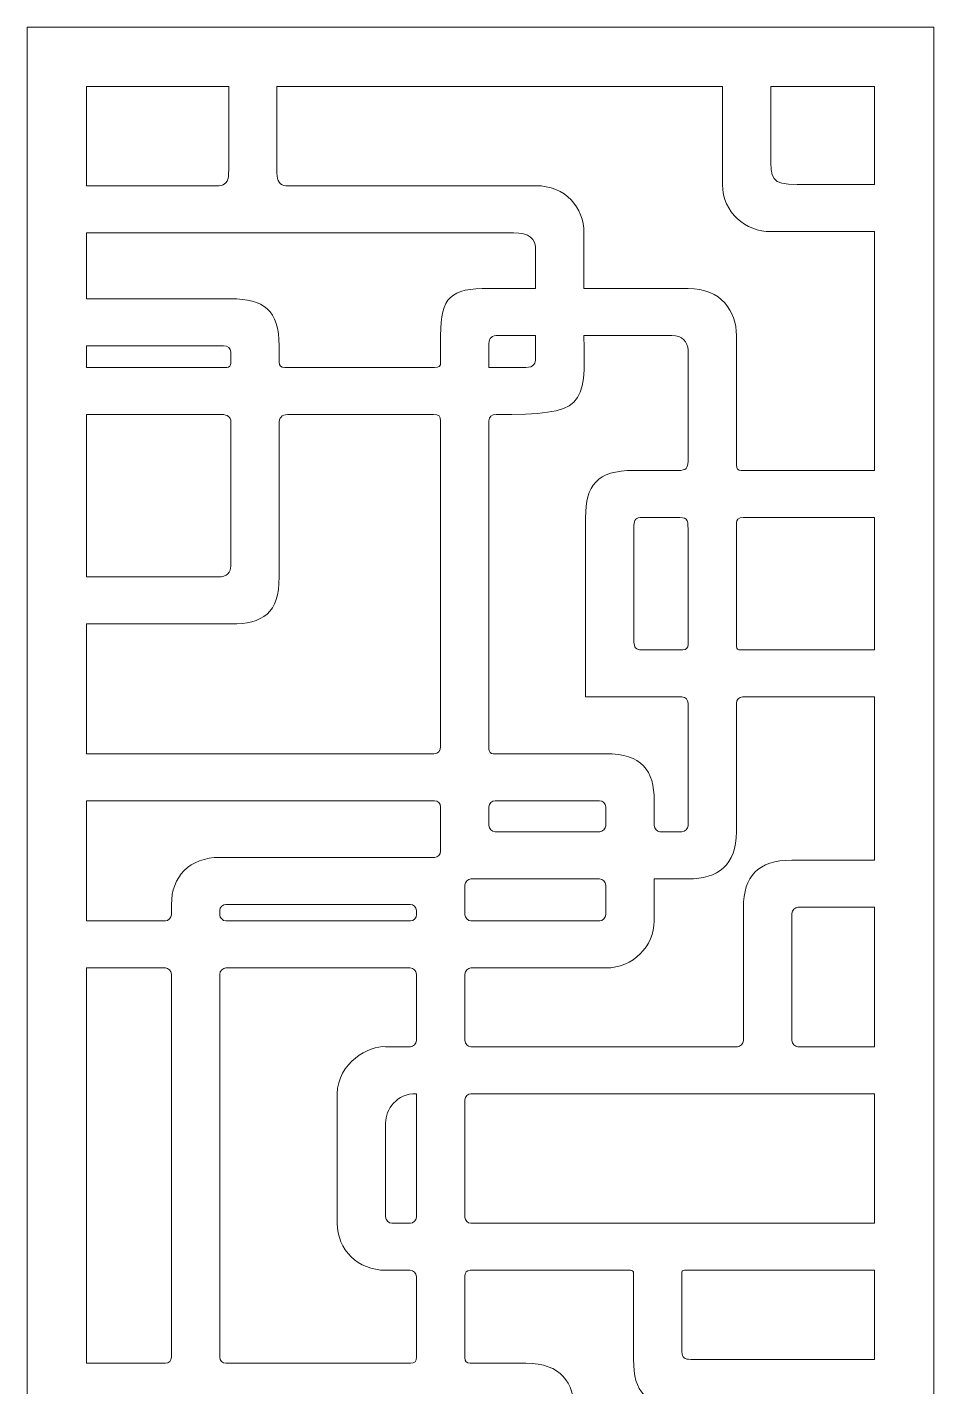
# Model space of a CAD drawing. Header units: centimetres. Extents: x -9.6 to 9.5, y -13.1 to 12.3.
# Drawn here: x -9.55 to -0.71, y -0.93 to 12.33 of the extents above; entities that cross this region are included whole.
import ezdxf

# ---------------------------------------------------------------- set-up
doc = ezdxf.new("R2010")
doc.units = ezdxf.units.CM
doc.header["$MEASUREMENT"] = 0
doc.layers.add('layer 1', color=7, linetype='Continuous')

msp = doc.modelspace()

# ---------------------------------------------------------------- linework, layer by layer
at = {"layer": 'layer 1', "color": 177, "lineweight": 20}
for points, knots in [([(-9.55291, 12.33479), (-9.55291, 12.33479), (-0.70941, 12.33479), (-0.70941, 12.33479), (-0.70941, 12.33479), (-0.70941, 12.33479), (-0.70941, -13.14289), (-0.70941, -13.14289), (-0.70941, -13.14289), (-0.70941, -13.14289), (-9.55291, -13.14289), (-9.55291, -13.14289), (-9.55291, -13.14289), (-9.55291, -13.14289), (-9.55291, 12.33479), (-9.55291, 12.33479)], [0, 0, 0, 0, 0.2, 0.2, 0.2, 0.2, 0.4, 0.4, 0.4, 0.4, 0.6, 0.6, 0.6, 0.6, 1, 1, 1, 1]), ([(-8.97387, 10.78799), (-8.58936, 10.78727), (-7.99458, 10.78461), (-7.67938, 10.78815), (-7.67938, 10.78815), (-7.62549, 10.78876), (-7.58861, 10.82922), (-7.58789, 10.90179), (-7.58789, 10.90179), (-7.58537, 11.15673), (-7.58669, 11.47196), (-7.58746, 11.75575), (-7.58746, 11.75575), (-7.58746, 11.75575), (-8.97387, 11.75575), (-8.97387, 11.75575), (-8.97387, 11.75575), (-8.97387, 11.75575), (-8.97387, 10.78799), (-8.97387, 10.78799)], [0, 0, 0, 0, 0.16666667, 0.16666667, 0.16666667, 0.16666667, 0.33333333, 0.33333333, 0.33333333, 0.33333333, 0.5, 0.5, 0.5, 0.5, 0.66666667, 0.66666667, 0.66666667, 0.66666667, 1, 1, 1, 1]), ([(-7.11645, 11.75575), (-7.11645, 11.75575), (-7.11645, 10.91053), (-7.11645, 10.91053), (-7.11645, 10.91053), (-7.11645, 10.83622), (-7.0848, 10.78815), (-7.0286, 10.78815), (-7.0286, 10.78815), (-6.21677, 10.78815), (-5.40494, 10.78815), (-4.59311, 10.78815), (-4.59311, 10.78815), (-4.30159, 10.78787), (-4.12167, 10.57527), (-4.12167, 10.32927), (-4.12167, 10.32927), (-4.12167, 10.14822), (-4.12167, 9.96718), (-4.12167, 9.78613), (-4.12167, 9.78613), (-3.78336, 9.78613), (-3.44505, 9.78613), (-3.10674, 9.78613), (-3.10674, 9.78613), (-2.77958, 9.78613), (-2.6353, 9.56224), (-2.6353, 9.32724), (-2.6353, 9.32724), (-2.6353, 8.90555), (-2.6353, 8.48385), (-2.6353, 8.06216), (-2.6353, 8.06216), (-2.6353, 8.02636), (-2.61731, 8.01073), (-2.58823, 8.01073), (-2.58823, 8.01073), (-2.58823, 8.01073), (-1.28845, 8.01073), (-1.28845, 8.01073), (-1.28845, 8.01073), (-1.28845, 8.01073), (-1.28845, 10.34042), (-1.28845, 10.34042), (-1.28845, 10.34042), (-1.28845, 10.34042), (-2.29858, 10.34042), (-2.29858, 10.34042), (-2.29858, 10.34042), (-2.54484, 10.34042), (-2.77002, 10.52498), (-2.77002, 10.79931), (-2.77002, 10.79931), (-2.77002, 10.79931), (-2.77002, 11.75575), (-2.77002, 11.75575), (-2.77002, 11.75575), (-2.77002, 11.75575), (-7.11645, 11.75575), (-7.11645, 11.75575)], [0, 0, 0, 0, 0.0625, 0.0625, 0.0625, 0.0625, 0.125, 0.125, 0.125, 0.125, 0.1875, 0.1875, 0.1875, 0.1875, 0.25, 0.25, 0.25, 0.25, 0.3125, 0.3125, 0.3125, 0.3125, 0.375, 0.375, 0.375, 0.375, 0.4375, 0.4375, 0.4375, 0.4375, 0.5, 0.5, 0.5, 0.5, 0.5625, 0.5625, 0.5625, 0.5625, 0.625, 0.625, 0.625, 0.625, 0.6875, 0.6875, 0.6875, 0.6875, 0.75, 0.75, 0.75, 0.75, 0.8125, 0.8125, 0.8125, 0.8125, 0.875, 0.875, 0.875, 0.875, 1, 1, 1, 1]), ([(-2.04207, 10.79931), (-2.04207, 10.79931), (-1.28845, 10.79931), (-1.28845, 10.79931), (-1.28845, 10.79931), (-1.28845, 10.79931), (-1.28845, 11.75575), (-1.28845, 11.75575), (-1.28845, 11.75575), (-1.28845, 11.75575), (-2.29858, 11.75575), (-2.29858, 11.75575), (-2.29858, 11.75575), (-2.29858, 11.75575), (-2.29858, 11.08974), (-2.29858, 11.08974), (-2.29858, 11.08974), (-2.29858, 10.85828), (-2.30182, 10.79931), (-2.04207, 10.79931)], [0, 0, 0, 0, 0.16666667, 0.16666667, 0.16666667, 0.16666667, 0.33333333, 0.33333333, 0.33333333, 0.33333333, 0.5, 0.5, 0.5, 0.5, 0.66666667, 0.66666667, 0.66666667, 0.66666667, 1, 1, 1, 1]), ([(-8.97387, 9.68473), (-8.97387, 9.68473), (-7.56645, 9.68473), (-7.56645, 9.68473), (-7.56645, 9.68473), (-7.24906, 9.68473), (-7.09501, 9.5757), (-7.09501, 9.22585), (-7.09501, 9.22585), (-7.09501, 9.17318), (-7.09501, 9.12051), (-7.09501, 9.06784), (-7.09501, 9.06784), (-7.09501, 9.0296), (-7.07914, 9.01517), (-7.03989, 9.01517), (-7.03989, 9.01517), (-6.55299, 9.01517), (-6.0661, 9.01517), (-5.5792, 9.01517), (-5.5792, 9.01517), (-5.53448, 9.01517), (-5.51982, 9.02728), (-5.51982, 9.06637), (-5.51982, 9.06637), (-5.51982, 9.15333), (-5.51982, 9.24029), (-5.51982, 9.32724), (-5.51982, 9.32724), (-5.51982, 9.70703), (-5.42079, 9.78613), (-5.04838, 9.78613), (-5.04838, 9.78613), (-4.89663, 9.78613), (-4.74487, 9.78613), (-4.59311, 9.78613), (-4.59311, 9.78613), (-4.59311, 9.9106), (-4.59311, 10.03507), (-4.59311, 10.15954), (-4.59311, 10.15954), (-4.59311, 10.27123), (-4.65507, 10.32927), (-4.80996, 10.32927), (-4.80996, 10.32927), (-4.80996, 10.32927), (-8.97387, 10.32927), (-8.97387, 10.32927), (-8.97387, 10.32927), (-8.97387, 10.32927), (-8.97387, 9.68473), (-8.97387, 9.68473)], [0, 0, 0, 0, 0.07142857, 0.07142857, 0.07142857, 0.07142857, 0.14285714, 0.14285714, 0.14285714, 0.14285714, 0.21428571, 0.21428571, 0.21428571, 0.21428571, 0.28571429, 0.28571429, 0.28571429, 0.28571429, 0.35714286, 0.35714286, 0.35714286, 0.35714286, 0.42857143, 0.42857143, 0.42857143, 0.42857143, 0.5, 0.5, 0.5, 0.5, 0.57142857, 0.57142857, 0.57142857, 0.57142857, 0.64285714, 0.64285714, 0.64285714, 0.64285714, 0.71428571, 0.71428571, 0.71428571, 0.71428571, 0.78571429, 0.78571429, 0.78571429, 0.78571429, 0.85714286, 0.85714286, 0.85714286, 0.85714286, 1, 1, 1, 1]), ([(-3.10674, 4.54521), (-3.10674, 4.9441), (-3.10674, 5.34298), (-3.10674, 5.74186), (-3.10674, 5.74186), (-3.10674, 5.77203), (-3.12872, 5.80176), (-3.16635, 5.80176), (-3.16635, 5.80176), (-3.32234, 5.80176), (-3.47833, 5.80176), (-3.63433, 5.80176), (-3.63433, 5.80176), (-3.79147, 5.80176), (-3.94862, 5.80176), (-4.10577, 5.80176), (-4.10577, 5.80176), (-4.10577, 5.95472), (-4.10577, 6.10768), (-4.10577, 6.26064), (-4.10577, 6.26064), (-4.10577, 6.69104), (-4.10577, 7.12145), (-4.10577, 7.55185), (-4.10577, 7.55185), (-4.10577, 7.86274), (-4.00095, 8.01073), (-3.63433, 8.01073), (-3.63433, 8.01073), (-3.49006, 8.01073), (-3.3458, 8.01073), (-3.20154, 8.01073), (-3.20154, 8.01073), (-3.12719, 8.01073), (-3.10674, 8.03401), (-3.10674, 8.09914), (-3.10674, 8.09914), (-3.10674, 8.46051), (-3.10674, 8.82188), (-3.10674, 9.18325), (-3.10674, 9.18325), (-3.10674, 9.2642), (-3.16454, 9.32724), (-3.26532, 9.32724), (-3.26532, 9.32724), (-3.55077, 9.32724), (-3.83622, 9.32724), (-4.12167, 9.32724), (-4.12167, 9.32724), (-4.10592, 8.62031), (-4.11337, 8.55902), (-4.97743, 8.55639), (-4.97743, 8.55639), (-5.02447, 8.55625), (-5.04838, 8.53336), (-5.04838, 8.49416), (-5.04838, 8.49416), (-5.04838, 7.42589), (-5.04838, 6.35763), (-5.04838, 5.28936), (-5.04838, 5.28936), (-5.04838, 5.26393), (-5.0285, 5.24777), (-5.00631, 5.24777), (-5.00631, 5.24777), (-4.64045, 5.24777), (-4.27458, 5.24777), (-3.90871, 5.24777), (-3.90871, 5.24777), (-3.55653, 5.24777), (-3.43728, 5.08389), (-3.43728, 4.78889), (-3.43728, 4.78889), (-3.43728, 4.70826), (-3.43728, 4.62764), (-3.43728, 4.54702), (-3.43728, 4.54702), (-3.43728, 4.5152), (-3.40744, 4.48536), (-3.38047, 4.48536), (-3.38047, 4.48536), (-3.30918, 4.48536), (-3.2379, 4.48536), (-3.16662, 4.48536), (-3.16662, 4.48536), (-3.13657, 4.48536), (-3.10674, 4.5152), (-3.10674, 4.54521)], [0, 0, 0, 0, 0.04347826, 0.04347826, 0.04347826, 0.04347826, 0.08695652, 0.08695652, 0.08695652, 0.08695652, 0.13043478, 0.13043478, 0.13043478, 0.13043478, 0.17391304, 0.17391304, 0.17391304, 0.17391304, 0.2173913, 0.2173913, 0.2173913, 0.2173913, 0.26086957, 0.26086957, 0.26086957, 0.26086957, 0.30434783, 0.30434783, 0.30434783, 0.30434783, 0.34782609, 0.34782609, 0.34782609, 0.34782609, 0.39130435, 0.39130435, 0.39130435, 0.39130435, 0.43478261, 0.43478261, 0.43478261, 0.43478261, 0.47826087, 0.47826087, 0.47826087, 0.47826087, 0.52173913, 0.52173913, 0.52173913, 0.52173913, 0.56521739, 0.56521739, 0.56521739, 0.56521739, 0.60869565, 0.60869565, 0.60869565, 0.60869565, 0.65217391, 0.65217391, 0.65217391, 0.65217391, 0.69565217, 0.69565217, 0.69565217, 0.69565217, 0.73913043, 0.73913043, 0.73913043, 0.73913043, 0.7826087, 0.7826087, 0.7826087, 0.7826087, 0.82608696, 0.82608696, 0.82608696, 0.82608696, 0.86956522, 0.86956522, 0.86956522, 0.86956522, 0.91304348, 0.91304348, 0.91304348, 0.91304348, 1, 1, 1, 1]), ([(-5.04838, 9.01517), (-4.92864, 9.01517), (-4.80889, 9.01517), (-4.68914, 9.01517), (-4.68914, 9.01517), (-4.60986, 9.01517), (-4.59311, 9.06097), (-4.59311, 9.1005), (-4.59311, 9.1005), (-4.59311, 9.17608), (-4.59311, 9.25166), (-4.59311, 9.32724), (-4.59311, 9.32724), (-4.71404, 9.32724), (-4.83497, 9.32724), (-4.95591, 9.32724), (-4.95591, 9.32724), (-5.02184, 9.32724), (-5.04838, 9.30223), (-5.04838, 9.24923), (-5.04838, 9.24923), (-5.04838, 9.17121), (-5.04838, 9.09319), (-5.04838, 9.01517)], [0, 0, 0, 0, 0.14285714, 0.14285714, 0.14285714, 0.14285714, 0.28571429, 0.28571429, 0.28571429, 0.28571429, 0.42857143, 0.42857143, 0.42857143, 0.42857143, 0.57142857, 0.57142857, 0.57142857, 0.57142857, 0.71428571, 0.71428571, 0.71428571, 0.71428571, 1, 1, 1, 1]), ([(-8.97387, 9.01517), (-8.97387, 9.01517), (-7.60462, 9.01517), (-7.60462, 9.01517), (-7.60462, 9.01517), (-7.58292, 9.01517), (-7.56645, 9.03168), (-7.56645, 9.05776), (-7.56645, 9.05776), (-7.56645, 9.09404), (-7.56645, 9.13032), (-7.56645, 9.1666), (-7.56645, 9.1666), (-7.56645, 9.20345), (-7.59468, 9.22585), (-7.63945, 9.22585), (-7.63945, 9.22585), (-7.63945, 9.22585), (-8.97387, 9.22585), (-8.97387, 9.22585), (-8.97387, 9.22585), (-8.97387, 9.22585), (-8.97387, 9.01517), (-8.97387, 9.01517)], [0, 0, 0, 0, 0.14285714, 0.14285714, 0.14285714, 0.14285714, 0.28571429, 0.28571429, 0.28571429, 0.28571429, 0.42857143, 0.42857143, 0.42857143, 0.42857143, 0.57142857, 0.57142857, 0.57142857, 0.57142857, 0.71428571, 0.71428571, 0.71428571, 0.71428571, 1, 1, 1, 1]), ([(-8.97387, 5.24777), (-8.97387, 5.24777), (-5.58634, 5.24777), (-5.58634, 5.24777), (-5.58634, 5.24777), (-5.54292, 5.24777), (-5.51982, 5.27364), (-5.51982, 5.31783), (-5.51982, 5.31783), (-5.51982, 6.37676), (-5.51982, 7.4357), (-5.51982, 8.49463), (-5.51982, 8.49463), (-5.51982, 8.53983), (-5.53922, 8.55629), (-5.58989, 8.55629), (-5.58989, 8.55629), (-6.06476, 8.55629), (-6.53963, 8.55629), (-7.0145, 8.55629), (-7.0145, 8.55629), (-7.07104, 8.55629), (-7.09501, 8.52078), (-7.09501, 8.46965), (-7.09501, 8.46965), (-7.09501, 7.97043), (-7.09501, 7.47121), (-7.09501, 6.97199), (-7.09501, 6.97199), (-7.09501, 6.61786), (-7.25343, 6.51311), (-7.56645, 6.51311), (-7.56645, 6.51311), (-7.56645, 6.51311), (-8.97387, 6.51311), (-8.97387, 6.51311), (-8.97387, 6.51311), (-8.97387, 6.51311), (-8.97387, 5.24777), (-8.97387, 5.24777)], [0, 0, 0, 0, 0.09090909, 0.09090909, 0.09090909, 0.09090909, 0.18181818, 0.18181818, 0.18181818, 0.18181818, 0.27272727, 0.27272727, 0.27272727, 0.27272727, 0.36363636, 0.36363636, 0.36363636, 0.36363636, 0.45454545, 0.45454545, 0.45454545, 0.45454545, 0.54545455, 0.54545455, 0.54545455, 0.54545455, 0.63636364, 0.63636364, 0.63636364, 0.63636364, 0.72727273, 0.72727273, 0.72727273, 0.72727273, 0.81818182, 0.81818182, 0.81818182, 0.81818182, 1, 1, 1, 1]), ([(-8.97387, 6.97199), (-8.97387, 6.97199), (-7.6904, 6.97199), (-7.6904, 6.97199), (-7.6904, 6.97199), (-7.60205, 6.97199), (-7.56645, 7.01912), (-7.56645, 7.07845), (-7.56645, 7.07845), (-7.56645, 7.54763), (-7.56645, 8.01682), (-7.56645, 8.486), (-7.56645, 8.486), (-7.56645, 8.53107), (-7.597, 8.55629), (-7.65671, 8.55629), (-7.65671, 8.55629), (-7.65671, 8.55629), (-8.97387, 8.55629), (-8.97387, 8.55629), (-8.97387, 8.55629), (-8.97387, 8.55629), (-8.97387, 6.97199), (-8.97387, 6.97199)], [0, 0, 0, 0, 0.14285714, 0.14285714, 0.14285714, 0.14285714, 0.28571429, 0.28571429, 0.28571429, 0.28571429, 0.42857143, 0.42857143, 0.42857143, 0.42857143, 0.57142857, 0.57142857, 0.57142857, 0.57142857, 0.71428571, 0.71428571, 0.71428571, 0.71428571, 1, 1, 1, 1]), ([(-3.56013, 6.26064), (-3.42553, 6.26064), (-3.29093, 6.26064), (-3.15633, 6.26064), (-3.15633, 6.26064), (-3.1265, 6.26064), (-3.10674, 6.27892), (-3.10674, 6.31246), (-3.10674, 6.31246), (-3.10674, 6.68726), (-3.10674, 7.06206), (-3.10674, 7.43685), (-3.10674, 7.43685), (-3.10674, 7.54368), (-3.11932, 7.55221), (-3.22215, 7.55185), (-3.22215, 7.55185), (-3.33163, 7.55146), (-3.44112, 7.5518), (-3.5506, 7.5518), (-3.5506, 7.5518), (-3.6169, 7.5518), (-3.63433, 7.5298), (-3.63433, 7.47552), (-3.63433, 7.47552), (-3.63433, 7.09587), (-3.63433, 6.71622), (-3.63433, 6.33657), (-3.63433, 6.33657), (-3.63433, 6.28441), (-3.61453, 6.26064), (-3.56013, 6.26064)], [0, 0, 0, 0, 0.11111111, 0.11111111, 0.11111111, 0.11111111, 0.22222222, 0.22222222, 0.22222222, 0.22222222, 0.33333333, 0.33333333, 0.33333333, 0.33333333, 0.44444444, 0.44444444, 0.44444444, 0.44444444, 0.55555556, 0.55555556, 0.55555556, 0.55555556, 0.66666667, 0.66666667, 0.66666667, 0.66666667, 0.77777778, 0.77777778, 0.77777778, 0.77777778, 1, 1, 1, 1]), ([(-1.28845, 7.55185), (-1.28845, 7.55185), (-2.56858, 7.55185), (-2.56858, 7.55185), (-2.56858, 7.55185), (-2.61744, 7.55185), (-2.6353, 7.52761), (-2.6353, 7.50141), (-2.6353, 7.50141), (-2.6353, 7.0982), (-2.6353, 6.69498), (-2.6353, 6.29177), (-2.6353, 6.29177), (-2.6353, 6.26914), (-2.61563, 6.26064), (-2.59975, 6.26064), (-2.59975, 6.26064), (-2.59975, 6.26064), (-1.28845, 6.26064), (-1.28845, 6.26064), (-1.28845, 6.26064), (-1.28845, 6.26064), (-1.28845, 7.55185), (-1.28845, 7.55185)], [0, 0, 0, 0, 0.14285714, 0.14285714, 0.14285714, 0.14285714, 0.28571429, 0.28571429, 0.28571429, 0.28571429, 0.42857143, 0.42857143, 0.42857143, 0.42857143, 0.57142857, 0.57142857, 0.57142857, 0.57142857, 0.71428571, 0.71428571, 0.71428571, 0.71428571, 1, 1, 1, 1]), ([(-1.28845, 5.80176), (-1.28845, 5.80176), (-2.57554, 5.80176), (-2.57554, 5.80176), (-2.57554, 5.80176), (-2.60547, 5.80176), (-2.6353, 5.77192), (-2.6353, 5.74222), (-2.6353, 5.74222), (-2.6353, 5.32327), (-2.6353, 4.90432), (-2.6353, 4.48536), (-2.6353, 4.48536), (-2.6353, 4.16011), (-2.81388, 4.02648), (-3.10674, 4.02648), (-3.10674, 4.02648), (-3.21692, 4.02648), (-3.3271, 4.02648), (-3.43728, 4.02648), (-3.43728, 4.02648), (-3.43728, 3.88986), (-3.43728, 3.75323), (-3.43728, 3.61661), (-3.43728, 3.61661), (-3.43728, 3.36933), (-3.64199, 3.15773), (-3.90871, 3.15773), (-3.90871, 3.15773), (-4.3473, 3.15773), (-4.78589, 3.15773), (-5.22447, 3.15773), (-5.22447, 3.15773), (-5.25413, 3.15773), (-5.28397, 3.1279), (-5.28397, 3.09773), (-5.28397, 3.09773), (-5.28397, 2.882), (-5.28397, 2.66627), (-5.28397, 2.45055), (-5.28397, 2.45055), (-5.28397, 2.41954), (-5.25413, 2.3897), (-5.22554, 2.3897), (-5.22554, 2.3897), (-4.35888, 2.3897), (-3.49223, 2.3897), (-2.62557, 2.3897), (-2.62557, 2.3897), (-2.59563, 2.3897), (-2.5658, 2.41954), (-2.5658, 2.44847), (-2.5658, 2.44847), (-2.5658, 2.88222), (-2.5658, 3.31597), (-2.5658, 3.74973), (-2.5658, 3.74973), (-2.5658, 4.0489), (-2.42772, 4.20861), (-2.09436, 4.20861), (-2.09436, 4.20861), (-2.09436, 4.20861), (-1.28845, 4.20861), (-1.28845, 4.20861), (-1.28845, 4.20861), (-1.28845, 4.20861), (-1.28845, 5.80176), (-1.28845, 5.80176)], [0, 0, 0, 0, 0.05555556, 0.05555556, 0.05555556, 0.05555556, 0.11111111, 0.11111111, 0.11111111, 0.11111111, 0.16666667, 0.16666667, 0.16666667, 0.16666667, 0.22222222, 0.22222222, 0.22222222, 0.22222222, 0.27777778, 0.27777778, 0.27777778, 0.27777778, 0.33333333, 0.33333333, 0.33333333, 0.33333333, 0.38888889, 0.38888889, 0.38888889, 0.38888889, 0.44444444, 0.44444444, 0.44444444, 0.44444444, 0.5, 0.5, 0.5, 0.5, 0.55555556, 0.55555556, 0.55555556, 0.55555556, 0.61111111, 0.61111111, 0.61111111, 0.61111111, 0.66666667, 0.66666667, 0.66666667, 0.66666667, 0.72222222, 0.72222222, 0.72222222, 0.72222222, 0.77777778, 0.77777778, 0.77777778, 0.77777778, 0.83333333, 0.83333333, 0.83333333, 0.83333333, 0.88888889, 0.88888889, 0.88888889, 0.88888889, 1, 1, 1, 1]), ([(-8.97387, 3.61629), (-8.73234, 3.61587), (-8.37496, 3.6153), (-8.20536, 3.61642), (-8.20536, 3.61642), (-8.17548, 3.61661), (-8.14564, 3.64645), (-8.14564, 3.67703), (-8.14564, 3.67703), (-8.14564, 3.7106), (-8.14564, 3.74417), (-8.14564, 3.77774), (-8.14564, 3.77774), (-8.14564, 4.04505), (-7.97002, 4.23662), (-7.67421, 4.23662), (-7.67421, 4.23662), (-7.03461, 4.23662), (-6.39501, 4.23662), (-5.75541, 4.23662), (-5.75541, 4.23662), (-5.69667, 4.23662), (-5.63794, 4.23662), (-5.5792, 4.23662), (-5.5792, 4.23662), (-5.54966, 4.23662), (-5.51982, 4.26645), (-5.51982, 4.29651), (-5.51982, 4.29651), (-5.51982, 4.35946), (-5.51982, 4.42241), (-5.51982, 4.48536), (-5.51982, 4.48536), (-5.51982, 4.56659), (-5.51982, 4.64782), (-5.51982, 4.72905), (-5.51982, 4.72905), (-5.51982, 4.75905), (-5.54966, 4.78889), (-5.57927, 4.78889), (-5.57927, 4.78889), (-5.57927, 4.78889), (-8.97387, 4.78889), (-8.97387, 4.78889), (-8.97387, 4.78889), (-8.97387, 4.78889), (-8.97387, 3.61629), (-8.97387, 3.61629)], [0, 0, 0, 0, 0.07692308, 0.07692308, 0.07692308, 0.07692308, 0.15384615, 0.15384615, 0.15384615, 0.15384615, 0.23076923, 0.23076923, 0.23076923, 0.23076923, 0.30769231, 0.30769231, 0.30769231, 0.30769231, 0.38461538, 0.38461538, 0.38461538, 0.38461538, 0.46153846, 0.46153846, 0.46153846, 0.46153846, 0.53846154, 0.53846154, 0.53846154, 0.53846154, 0.61538462, 0.61538462, 0.61538462, 0.61538462, 0.69230769, 0.69230769, 0.69230769, 0.69230769, 0.76923077, 0.76923077, 0.76923077, 0.76923077, 0.84615385, 0.84615385, 0.84615385, 0.84615385, 1, 1, 1, 1]), ([(-4.98931, 4.48536), (-4.64895, 4.48536), (-4.30859, 4.48536), (-3.96822, 4.48536), (-3.96822, 4.48536), (-3.93855, 4.48536), (-3.90871, 4.5152), (-3.90871, 4.54465), (-3.90871, 4.54465), (-3.90871, 4.60571), (-3.90871, 4.66677), (-3.90871, 4.72783), (-3.90871, 4.72783), (-3.90871, 4.75905), (-3.93855, 4.78889), (-3.97104, 4.78889), (-3.97104, 4.78889), (-4.31052, 4.78889), (-4.64999, 4.78889), (-4.98947, 4.78889), (-4.98947, 4.78889), (-5.01855, 4.78889), (-5.04838, 4.75905), (-5.04838, 4.7296), (-5.04838, 4.7296), (-5.04838, 4.66854), (-5.04838, 4.60748), (-5.04838, 4.54642), (-5.04838, 4.54642), (-5.04838, 4.5152), (-5.01855, 4.48536), (-4.98931, 4.48536)], [0, 0, 0, 0, 0.11111111, 0.11111111, 0.11111111, 0.11111111, 0.22222222, 0.22222222, 0.22222222, 0.22222222, 0.33333333, 0.33333333, 0.33333333, 0.33333333, 0.44444444, 0.44444444, 0.44444444, 0.44444444, 0.55555556, 0.55555556, 0.55555556, 0.55555556, 0.66666667, 0.66666667, 0.66666667, 0.66666667, 0.77777778, 0.77777778, 0.77777778, 0.77777778, 1, 1, 1, 1]), ([(-3.96895, 4.02648), (-4.32876, 4.02648), (-4.68857, 4.02648), (-5.04838, 4.02648), (-5.04838, 4.02648), (-5.10728, 4.02648), (-5.16618, 4.02648), (-5.22507, 4.02648), (-5.22507, 4.02648), (-5.25413, 4.02648), (-5.28397, 3.99665), (-5.28397, 3.96818), (-5.28397, 3.96818), (-5.28397, 3.9047), (-5.28397, 3.84122), (-5.28397, 3.77774), (-5.28397, 3.77774), (-5.28397, 3.74417), (-5.28397, 3.7106), (-5.28397, 3.67703), (-5.28397, 3.67703), (-5.28397, 3.64645), (-5.25413, 3.61661), (-5.22444, 3.61661), (-5.22444, 3.61661), (-4.80581, 3.61661), (-4.38718, 3.61661), (-3.96854, 3.61661), (-3.96854, 3.61661), (-3.93855, 3.61661), (-3.90871, 3.64645), (-3.90871, 3.67745), (-3.90871, 3.67745), (-3.90871, 3.7738), (-3.90871, 3.87015), (-3.90871, 3.96649), (-3.90871, 3.96649), (-3.90871, 3.99665), (-3.93855, 4.02648), (-3.96895, 4.02648)], [0, 0, 0, 0, 0.09090909, 0.09090909, 0.09090909, 0.09090909, 0.18181818, 0.18181818, 0.18181818, 0.18181818, 0.27272727, 0.27272727, 0.27272727, 0.27272727, 0.36363636, 0.36363636, 0.36363636, 0.36363636, 0.45454545, 0.45454545, 0.45454545, 0.45454545, 0.54545455, 0.54545455, 0.54545455, 0.54545455, 0.63636364, 0.63636364, 0.63636364, 0.63636364, 0.72727273, 0.72727273, 0.72727273, 0.72727273, 0.81818182, 0.81818182, 0.81818182, 0.81818182, 1, 1, 1, 1]), ([(-5.75541, 3.67655), (-5.75541, 3.69025), (-5.75541, 3.70395), (-5.75541, 3.71765), (-5.75541, 3.71765), (-5.75541, 3.7479), (-5.78524, 3.77774), (-5.81537, 3.77774), (-5.81537, 3.77774), (-6.41502, 3.77774), (-7.01468, 3.77774), (-7.61434, 3.77774), (-7.61434, 3.77774), (-7.64437, 3.77774), (-7.67421, 3.7479), (-7.67421, 3.71857), (-7.67421, 3.71857), (-7.67421, 3.70424), (-7.67421, 3.6899), (-7.67421, 3.67556), (-7.67421, 3.67556), (-7.67421, 3.64645), (-7.64437, 3.61661), (-7.61452, 3.61661), (-7.61452, 3.61661), (-7.0148, 3.61661), (-6.41508, 3.61661), (-5.81537, 3.61661), (-5.81537, 3.61661), (-5.78111, 3.61661), (-5.75541, 3.64692), (-5.75541, 3.67655)], [0, 0, 0, 0, 0.11111111, 0.11111111, 0.11111111, 0.11111111, 0.22222222, 0.22222222, 0.22222222, 0.22222222, 0.33333333, 0.33333333, 0.33333333, 0.33333333, 0.44444444, 0.44444444, 0.44444444, 0.44444444, 0.55555556, 0.55555556, 0.55555556, 0.55555556, 0.66666667, 0.66666667, 0.66666667, 0.66666667, 0.77777778, 0.77777778, 0.77777778, 0.77777778, 1, 1, 1, 1]), ([(-1.28845, 3.74973), (-1.28845, 3.74973), (-2.03475, 3.74973), (-2.03475, 3.74973), (-2.03475, 3.74973), (-2.06453, 3.74973), (-2.09436, 3.71989), (-2.09436, 3.68996), (-2.09436, 3.68996), (-2.09436, 3.27636), (-2.09436, 2.86275), (-2.09436, 2.44914), (-2.09436, 2.44914), (-2.09436, 2.41954), (-2.06453, 2.3897), (-2.03471, 2.3897), (-2.03471, 2.3897), (-2.03471, 2.3897), (-1.28845, 2.3897), (-1.28845, 2.3897), (-1.28845, 2.3897), (-1.28845, 2.3897), (-1.28845, 3.74973), (-1.28845, 3.74973)], [0, 0, 0, 0, 0.14285714, 0.14285714, 0.14285714, 0.14285714, 0.28571429, 0.28571429, 0.28571429, 0.28571429, 0.42857143, 0.42857143, 0.42857143, 0.42857143, 0.57142857, 0.57142857, 0.57142857, 0.57142857, 0.71428571, 0.71428571, 0.71428571, 0.71428571, 1, 1, 1, 1]), ([(-8.97387, -0.69893), (-8.97387, -0.69893), (-8.20507, -0.69893), (-8.20507, -0.69893), (-8.20507, -0.69893), (-8.17135, -0.69893), (-8.14564, -0.6691), (-8.14564, -0.6396), (-8.14564, -0.6396), (-8.14564, 0.6063), (-8.14564, 1.8522), (-8.14564, 3.09809), (-8.14564, 3.09809), (-8.14564, 3.1279), (-8.17548, 3.15773), (-8.20426, 3.15773), (-8.20426, 3.15773), (-8.20426, 3.15773), (-8.97387, 3.15773), (-8.97387, 3.15773), (-8.97387, 3.15773), (-8.97387, 3.15773), (-8.97387, -0.69893), (-8.97387, -0.69893)], [0, 0, 0, 0, 0.14285714, 0.14285714, 0.14285714, 0.14285714, 0.28571429, 0.28571429, 0.28571429, 0.28571429, 0.42857143, 0.42857143, 0.42857143, 0.42857143, 0.57142857, 0.57142857, 0.57142857, 0.57142857, 0.71428571, 0.71428571, 0.71428571, 0.71428571, 1, 1, 1, 1]), ([(-5.75541, -0.63941), (-5.75541, -0.37711), (-5.75541, -0.1148), (-5.75541, 0.14751), (-5.75541, 0.14751), (-5.75541, 0.17888), (-5.78524, 0.20872), (-5.81671, 0.20872), (-5.81671, 0.20872), (-5.89688, 0.20872), (-5.97705, 0.20872), (-6.05722, 0.20872), (-6.05722, 0.20872), (-6.32398, 0.20872), (-6.52866, 0.4077), (-6.52866, 0.6676), (-6.52866, 0.6676), (-6.52866, 1.08867), (-6.52866, 1.50975), (-6.52866, 1.93082), (-6.52866, 1.93082), (-6.52543, 2.23273), (-6.21543, 2.40266), (-6.05722, 2.3897), (-6.05722, 2.3897), (-5.97645, 2.3897), (-5.89568, 2.3897), (-5.81491, 2.3897), (-5.81491, 2.3897), (-5.78524, 2.3897), (-5.75541, 2.41954), (-5.75541, 2.4497), (-5.75541, 2.4497), (-5.75541, 2.66591), (-5.75541, 2.88212), (-5.75541, 3.09833), (-5.75541, 3.09833), (-5.75541, 3.12789), (-5.78524, 3.15773), (-5.81588, 3.15773), (-5.81588, 3.15773), (-6.41528, 3.15773), (-7.01468, 3.15773), (-7.61408, 3.15773), (-7.61408, 3.15773), (-7.64437, 3.15773), (-7.67421, 3.12789), (-7.67421, 3.09526), (-7.67421, 3.09526), (-7.67421, 1.85029), (-7.67421, 0.60532), (-7.67421, -0.63964), (-7.67421, -0.63964), (-7.67421, -0.6691), (-7.64896, -0.69893), (-7.61424, -0.69893), (-7.61424, -0.69893), (-7.01399, -0.69893), (-6.41374, -0.69893), (-5.81349, -0.69893), (-5.81349, -0.69893), (-5.77367, -0.69893), (-5.75541, -0.67747), (-5.75541, -0.63941)], [0, 0, 0, 0, 0.05882353, 0.05882353, 0.05882353, 0.05882353, 0.11764706, 0.11764706, 0.11764706, 0.11764706, 0.17647059, 0.17647059, 0.17647059, 0.17647059, 0.23529412, 0.23529412, 0.23529412, 0.23529412, 0.29411765, 0.29411765, 0.29411765, 0.29411765, 0.35294118, 0.35294118, 0.35294118, 0.35294118, 0.41176471, 0.41176471, 0.41176471, 0.41176471, 0.47058824, 0.47058824, 0.47058824, 0.47058824, 0.52941176, 0.52941176, 0.52941176, 0.52941176, 0.58823529, 0.58823529, 0.58823529, 0.58823529, 0.64705882, 0.64705882, 0.64705882, 0.64705882, 0.70588235, 0.70588235, 0.70588235, 0.70588235, 0.76470588, 0.76470588, 0.76470588, 0.76470588, 0.82352941, 0.82352941, 0.82352941, 0.82352941, 0.88235294, 0.88235294, 0.88235294, 0.88235294, 1, 1, 1, 1]), ([(-5.99665, 0.6676), (-5.93608, 0.6676), (-5.87551, 0.6676), (-5.81494, 0.6676), (-5.81494, 0.6676), (-5.78524, 0.6676), (-5.75541, 0.69743), (-5.75541, 0.72681), (-5.75541, 0.72681), (-5.75541, 1.12815), (-5.75541, 1.52948), (-5.75541, 1.93082), (-5.75541, 1.93082), (-5.94962, 1.93318), (-6.05636, 1.77997), (-6.05722, 1.64462), (-6.05722, 1.64462), (-6.05917, 1.33924), (-6.05744, 1.03397), (-6.05724, 0.72866), (-6.05724, 0.72866), (-6.05722, 0.69743), (-6.02739, 0.6676), (-5.99665, 0.6676)], [0, 0, 0, 0, 0.14285714, 0.14285714, 0.14285714, 0.14285714, 0.28571429, 0.28571429, 0.28571429, 0.28571429, 0.42857143, 0.42857143, 0.42857143, 0.42857143, 0.57142857, 0.57142857, 0.57142857, 0.57142857, 0.71428571, 0.71428571, 0.71428571, 0.71428571, 1, 1, 1, 1]), ([(-1.28845, 1.93082), (-1.28845, 1.93082), (-5.22488, 1.93082), (-5.22488, 1.93082), (-5.22488, 1.93082), (-5.25413, 1.93082), (-5.28397, 1.90098), (-5.28397, 1.8713), (-5.28397, 1.8713), (-5.28397, 1.48887), (-5.28397, 1.10645), (-5.28397, 0.72402), (-5.28397, 0.72402), (-5.28397, 0.69743), (-5.25413, 0.6676), (-5.22582, 0.6676), (-5.22582, 0.6676), (-5.22582, 0.6676), (-1.28845, 0.6676), (-1.28845, 0.6676), (-1.28845, 0.6676), (-1.28845, 0.6676), (-1.28845, 1.93082), (-1.28845, 1.93082)], [0, 0, 0, 0, 0.14285714, 0.14285714, 0.14285714, 0.14285714, 0.28571429, 0.28571429, 0.28571429, 0.28571429, 0.42857143, 0.42857143, 0.42857143, 0.42857143, 0.57142857, 0.57142857, 0.57142857, 0.57142857, 0.71428571, 0.71428571, 0.71428571, 0.71428571, 1, 1, 1, 1]), ([(-1.28845, -1.11956), (-1.28845, -1.11956), (-3.13707, -1.11956), (-3.13707, -1.11956), (-3.13707, -1.11956), (-3.53477, -1.11956), (-3.63724, -0.97645), (-3.63724, -0.66068), (-3.63724, -0.66068), (-3.63724, -0.38118), (-3.63724, -0.10168), (-3.63724, 0.17783), (-3.63724, 0.17783), (-3.63724, 0.19512), (-3.64864, 0.20872), (-3.66693, 0.20872), (-3.66693, 0.20872), (-4.18879, 0.20872), (-4.71065, 0.20872), (-5.23251, 0.20872), (-5.23251, 0.20872), (-5.26624, 0.20872), (-5.28397, 0.18396), (-5.28397, 0.15199), (-5.28397, 0.15199), (-5.28397, -0.11392), (-5.28397, -0.37984), (-5.28397, -0.64575), (-5.28397, -0.64575), (-5.28397, -0.68088), (-5.26495, -0.69893), (-5.23285, -0.69893), (-5.23285, -0.69893), (-5.05162, -0.69893), (-4.87039, -0.69893), (-4.68915, -0.69893), (-4.68915, -0.69893), (-4.34425, -0.69893), (-4.21772, -0.88742), (-4.21772, -1.15781), (-4.21772, -1.15781), (-4.21772, -1.33886), (-4.21772, -1.51991), (-4.21772, -1.70095), (-4.21772, -1.70095), (-3.87941, -1.70095), (-3.5411, -1.70095), (-3.20279, -1.70095), (-3.20279, -1.70095), (-2.84347, -1.70095), (-2.73135, -1.92992), (-2.73135, -2.15984), (-2.73135, -2.15984), (-2.73135, -2.55643), (-2.73135, -2.95302), (-2.73135, -3.34961), (-2.73135, -3.34961), (-2.73135, -3.43099), (-2.68362, -3.47635), (-2.60334, -3.47635), (-2.60334, -3.47635), (-2.60334, -3.47635), (-1.28845, -3.47635), (-1.28845, -3.47635), (-1.28845, -3.47635), (-1.28845, -3.47635), (-1.28845, -1.11956), (-1.28845, -1.11956)], [0, 0, 0, 0, 0.05555556, 0.05555556, 0.05555556, 0.05555556, 0.11111111, 0.11111111, 0.11111111, 0.11111111, 0.16666667, 0.16666667, 0.16666667, 0.16666667, 0.22222222, 0.22222222, 0.22222222, 0.22222222, 0.27777778, 0.27777778, 0.27777778, 0.27777778, 0.33333333, 0.33333333, 0.33333333, 0.33333333, 0.38888889, 0.38888889, 0.38888889, 0.38888889, 0.44444444, 0.44444444, 0.44444444, 0.44444444, 0.5, 0.5, 0.5, 0.5, 0.55555556, 0.55555556, 0.55555556, 0.55555556, 0.61111111, 0.61111111, 0.61111111, 0.61111111, 0.66666667, 0.66666667, 0.66666667, 0.66666667, 0.72222222, 0.72222222, 0.72222222, 0.72222222, 0.77777778, 0.77777778, 0.77777778, 0.77777778, 0.83333333, 0.83333333, 0.83333333, 0.83333333, 0.88888889, 0.88888889, 0.88888889, 0.88888889, 1, 1, 1, 1]), ([(-1.28845, 0.20872), (-1.28845, 0.20872), (-3.14197, 0.20872), (-3.14197, 0.20872), (-3.14197, 0.20872), (-3.15763, 0.20872), (-3.1658, 0.20234), (-3.1658, 0.19002), (-3.1658, 0.19002), (-3.1658, -0.06918), (-3.1658, -0.32837), (-3.1658, -0.58757), (-3.1658, -0.58757), (-3.1658, -0.64621), (-3.14169, -0.66068), (-3.08048, -0.66068), (-3.08048, -0.66068), (-3.08048, -0.66068), (-1.28845, -0.66068), (-1.28845, -0.66068), (-1.28845, -0.66068), (-1.28845, -0.66068), (-1.28845, 0.20872), (-1.28845, 0.20872)], [0, 0, 0, 0, 0.14285714, 0.14285714, 0.14285714, 0.14285714, 0.28571429, 0.28571429, 0.28571429, 0.28571429, 0.42857143, 0.42857143, 0.42857143, 0.42857143, 0.57142857, 0.57142857, 0.57142857, 0.57142857, 0.71428571, 0.71428571, 0.71428571, 0.71428571, 1, 1, 1, 1])]:
    msp.add_open_spline(points, degree=3, knots=knots, dxfattribs=at)

doc.saveas('drawing.dxf')
